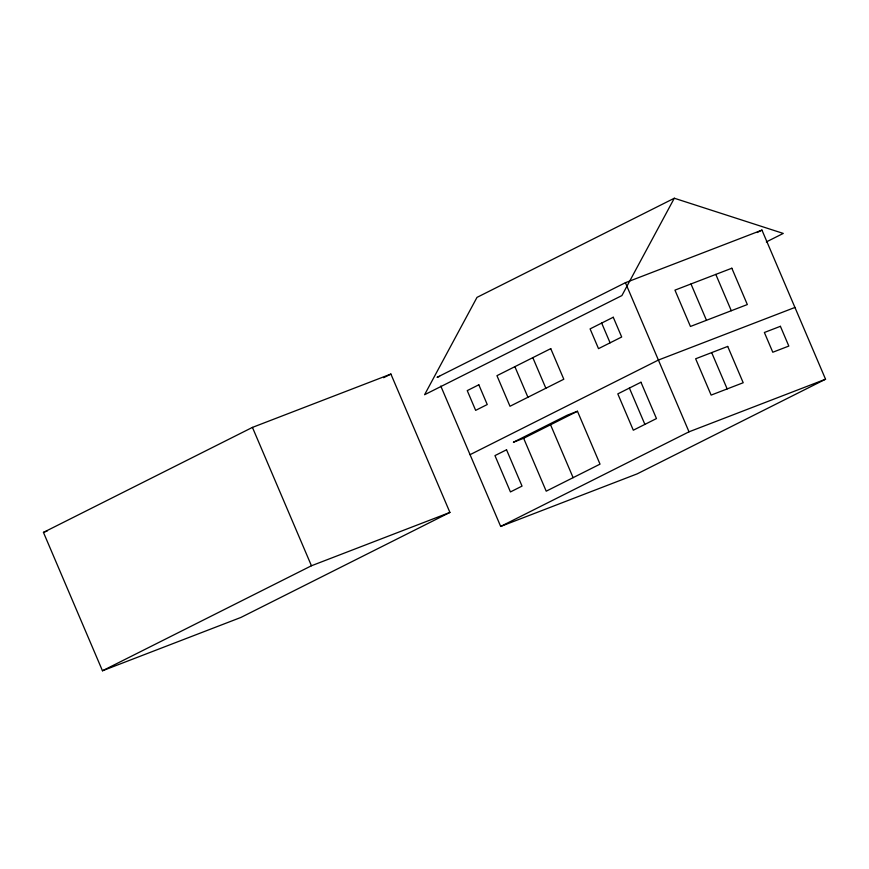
<?xml version="1.0" encoding="UTF-8"?>
<svg xmlns="http://www.w3.org/2000/svg" width="869" height="869" viewBox="0 0 869 869"><rect width="100%" height="100%" fill="white"/><g stroke="black" fill="none" stroke-linecap="round" stroke-linejoin="round"><path stroke-width="1.3" d="M674.311 198.23L621.9 295.579L424.593 394.722L477.005 297.372L674.311 198.23L783.262 233.424L766.317 241.94M43.45 532.404L252.434 427.396L390.898 374.061L449.914 512.428L240.93 617.435L102.466 670.77L43.45 532.404L47.23 530.948M383.642 377.7L390.898 374.061M440.789 386.064L500.674 526.44L637.216 473.844L825.55 379.221L761.95 230.1L625.408 282.697L437.064 377.331L439.595 376.353M757.116 232.534L761.95 230.1M470.064 454.672L658.398 360.048L794.939 307.452M523.649 438.291L577.461 411.254L600.023 464.144L546.21 491.181L523.649 438.291L513.394 442.245L567.196 415.208L577.461 411.254M102.466 670.77L311.45 565.762L449.914 512.428M500.674 526.44L689.008 431.817L825.55 379.221M715.806 274.398L731.296 310.722M690.985 283.967L706.475 320.292M711.678 352.597L727.168 388.921M625.408 282.697L689.008 431.817M601.663 323.062L610.092 342.82M629.395 388.063L644.885 424.387M532.816 357.659L545.862 388.247M550.555 424.778L573.116 477.668M514.882 366.675L527.928 397.263M252.434 427.396L311.45 565.762M478.819 384.793L467.24 390.615L475.658 410.364L487.248 404.541L478.819 384.793M550.75 348.643L496.949 375.68L509.994 406.268L563.807 379.232L550.75 348.643M613.253 317.25L590.084 328.884L598.513 348.643L621.683 336.998L613.253 317.25M506.54 449.784L494.961 455.606L510.451 491.93L522.041 486.108L506.54 449.784M640.974 382.241L617.805 393.885L633.305 430.209L656.464 418.565L640.974 382.241M731.839 268.228L674.952 290.137L690.442 326.462L747.329 304.552L731.839 268.228M727.711 346.427L695.645 358.778L711.135 395.102L743.201 382.74L727.711 346.427M780.405 326.309L764.372 332.49L772.791 352.238L788.824 346.068L780.405 326.309"/></g></svg>
